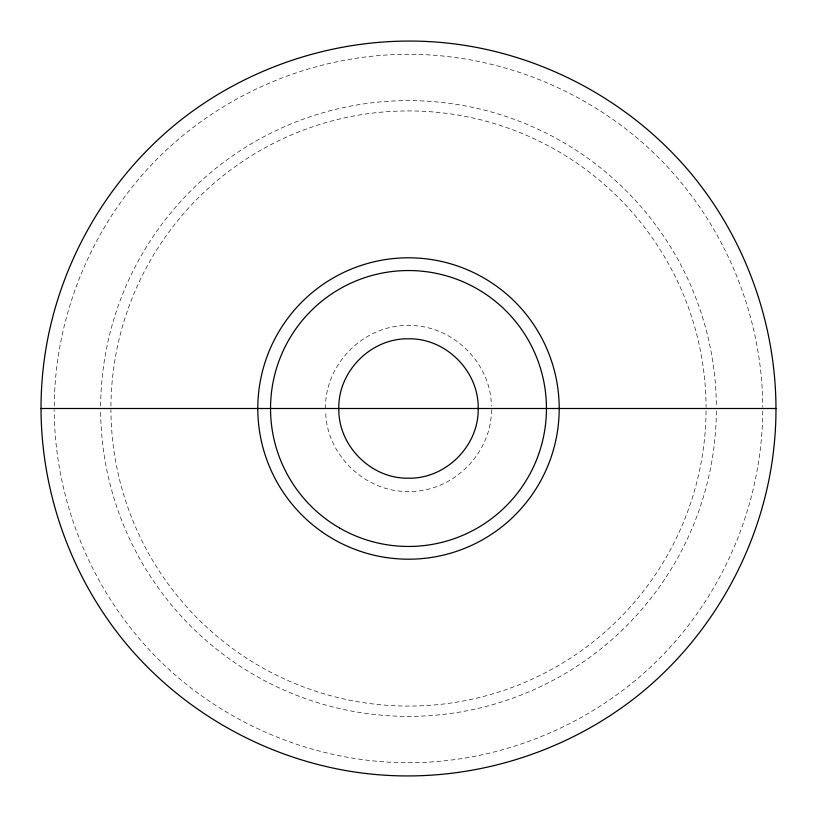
<?xml version="1.0" encoding="UTF-8"?>
<svg xmlns="http://www.w3.org/2000/svg" width="817" height="817" viewBox="0 0 817 817"><rect width="100%" height="100%" fill="white"/><g stroke="black" fill="none" stroke-linecap="round" stroke-linejoin="round"><path stroke-width="0.61" stroke-dasharray="4.08 3.06" d="M325.544 408.5C324.533 364.178 364.178 324.533 408.5 325.544C451.862 324.604 491.16 362.585 491.344 406.018M491.395 409.746C491.834 453.619 452.342 492.437 408.5 491.456C365.138 492.396 325.84 454.415 325.656 410.982M54.249 405.957C55.005 313.902 93.005 223.194 158.038 158.038C223.787 92.413 315.576 54.269 408.5 54.29C501.424 54.269 593.213 92.413 658.962 158.038C724.342 223.49 762.261 314.749 762.812 407.223M762.751 411.043C761.995 503.098 723.995 593.806 658.962 658.962C593.213 724.587 501.424 762.731 408.5 762.71C315.576 762.731 223.787 724.587 158.038 658.962C92.658 593.51 54.739 502.251 54.188 409.777M716.366 411.012A307.876 307.876 0 0 1 407.867 716.376A307.876 307.876 0 0 1 100.624 409.756M100.634 405.988A307.876 307.876 0 0 1 409.133 100.624A307.876 307.876 0 0 1 716.376 407.244M706.062 410.91A297.572 297.572 0 0 1 407.897 706.072A297.572 297.572 0 0 1 110.928 409.705M110.938 406.09A297.572 297.572 0 0 1 409.103 110.928A297.572 297.572 0 0 1 706.072 407.295"/><path stroke-width="1.23" d="M338.82 408.5C337.962 371.265 371.265 337.962 408.5 338.82C445.735 337.962 479.038 371.265 478.18 408.5C479.038 445.735 445.735 479.038 408.5 478.18C371.265 479.038 337.962 445.735 338.82 408.5L41.024 408.5M339.065 408.5L477.935 408.5M478.18 408.5L775.976 408.5M42.504 375.483C33.834 469.806 63.685 566.528 123.204 640.119C185.061 716.192 277.811 765.703 375.483 774.496C469.836 783.033 566.518 753.397 640.119 693.796C716.192 631.939 765.703 539.189 774.496 441.517C783.166 347.194 753.315 250.472 693.796 176.88C631.939 100.808 539.189 51.297 441.517 42.504C347.164 33.967 250.482 63.603 176.88 123.204C100.808 185.061 51.297 277.811 42.504 375.483M321.724 531.714A150.706 150.706 0 0 0 558.593 422.042A150.706 150.706 0 0 0 345.183 271.744A150.706 150.706 0 0 0 321.724 531.714M339.525 527.976A137.95 137.95 0 0 0 546.45 408.5A137.95 137.95 0 0 0 339.525 289.024A137.95 137.95 0 0 0 339.525 527.976"/></g></svg>
